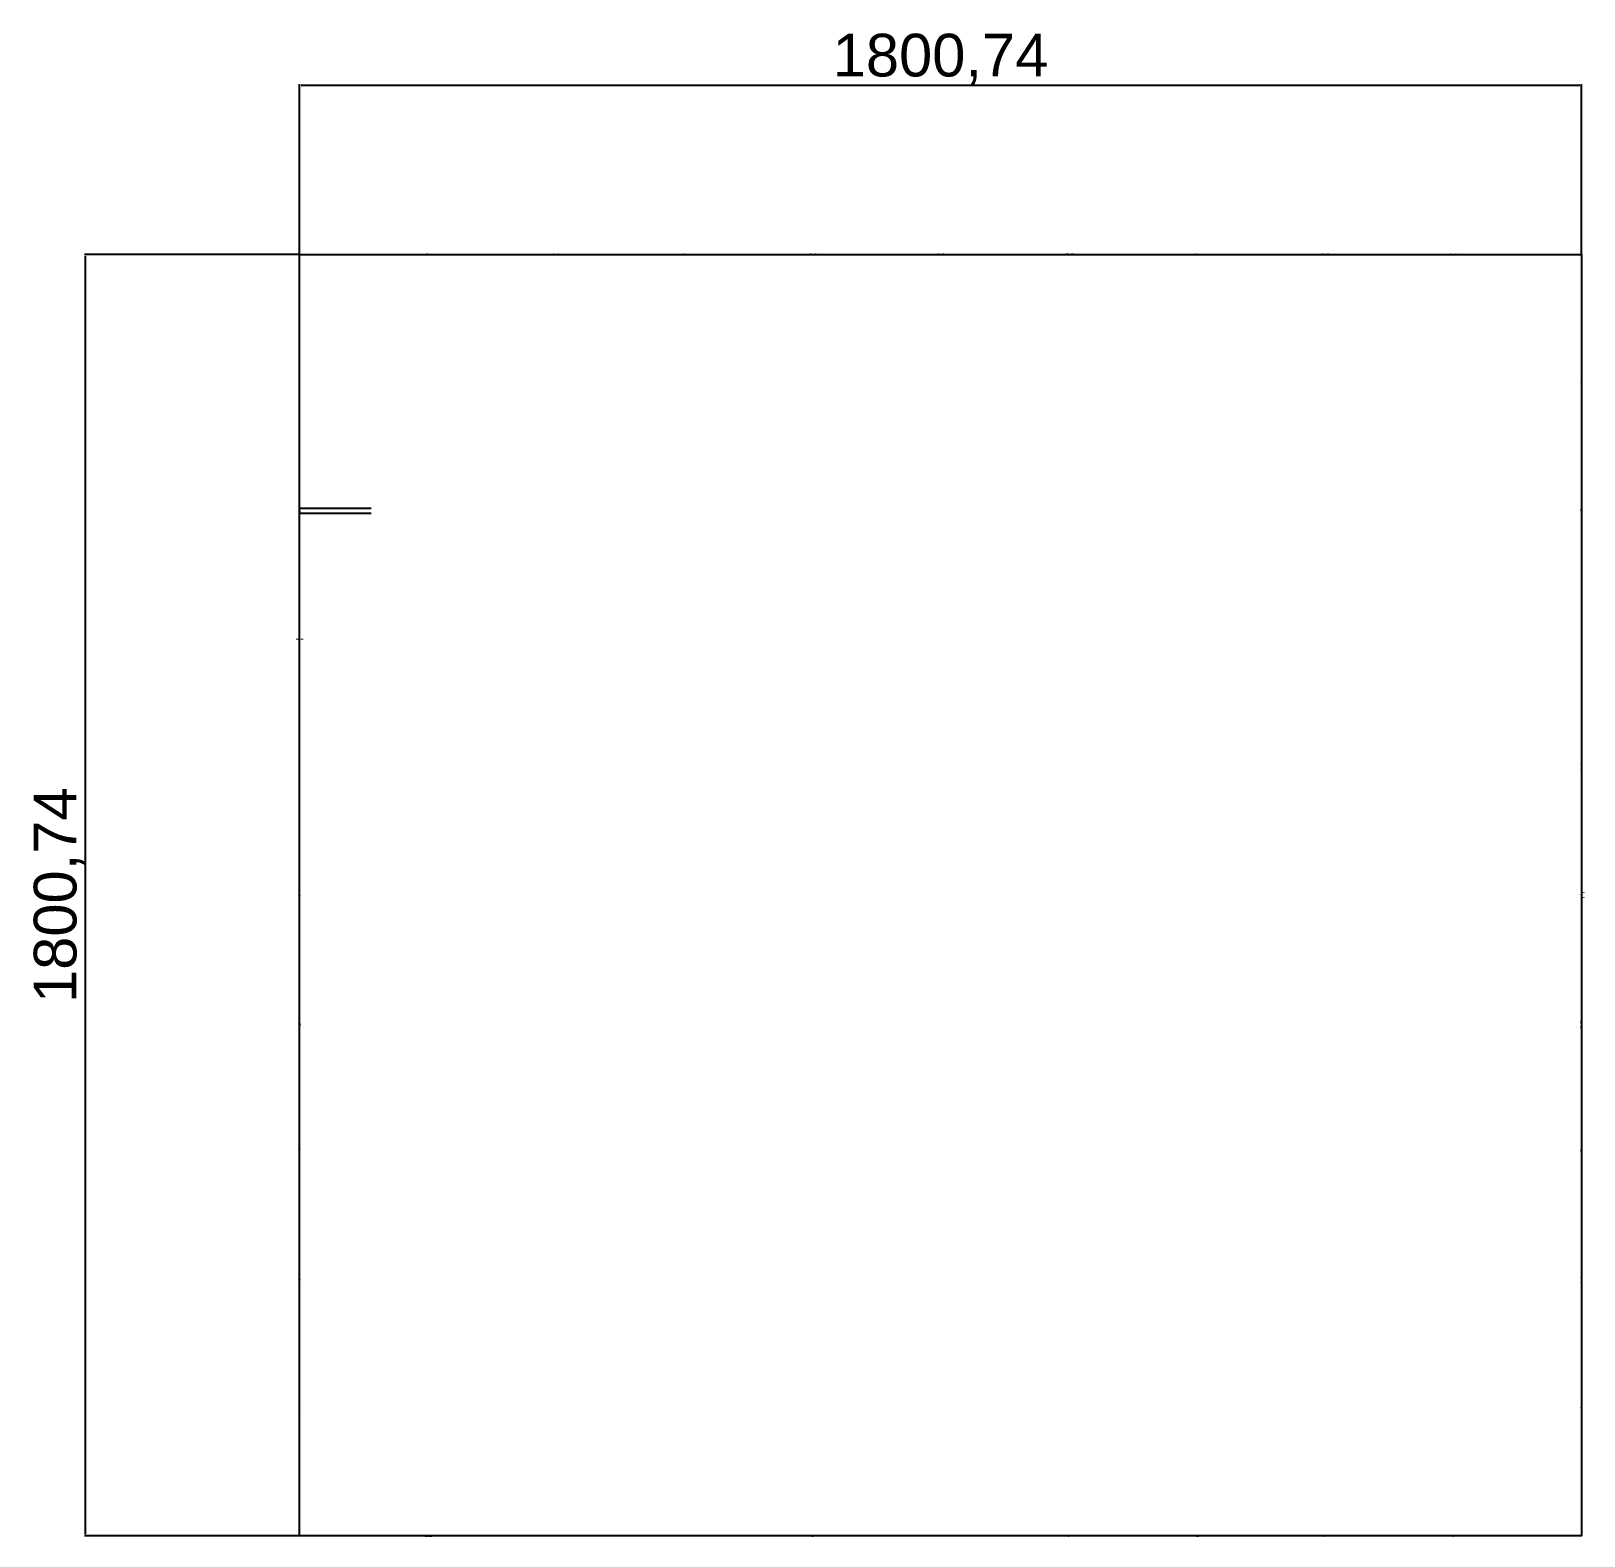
# Model space of a CAD drawing. Header units: millimetres. Extents: x 1437 to 3618, y 369 to 2484.
import ezdxf

# ---------------------------------------------------------------- set-up
doc = ezdxf.new("R2010")
doc.units = ezdxf.units.MM
doc.layers.add('Dimensiuni', color=14, linetype='Continuous')
doc.styles.get("Standard").update_dxf_attribs({"font": 'arial.ttf'})
doc.dimstyles.new('ISO-25', dxfattribs={"dimtxt": 2.5, "dimasz": 2.5, "dimexe": 1.25, "dimexo": 0.625, "dimtad": 1, "dimtxsty": 'Standard', "dimcen": 2.5, "dimadec": 0, "dimazin": 0, "dimtfac": 1, "dimtmove": 0, "dimatfit": 3, "dimfxl": 1, "dimarcsym": 0})

# ---------------------------------------------------------------- blocks, each defined once
blk = doc.blocks.new('*D1')
at = {"layer": 'Defpoints', "color": 0, "transparency": 16777216}
for p in [(3614.9, 2408.1), (1814.1, 2170.2), (3614.9, 2170.2)]:
    blk.add_point(p, dxfattribs=at)
at = {"layer": 'Dimensiuni', "color": 0, "lineweight": -2, "transparency": 16777216}
for p, q in [((1814.1, 2170.8), (1814.1, 2409.3)), ((1816.6, 2408.1), (3612.4, 2408.1)), ((3614.9, 2170.8), (3614.9, 2409.3))]:
    blk.add_line(p, q, dxfattribs=at)
at = {"layer": 'Dimensiuni', "color": 0, "transparency": 16777216}
for points in [[(1816.6, 2408.5), (1816.6, 2407.6), (1814.1, 2408.1)], [(3612.4, 2408.5), (3612.4, 2407.6), (3614.9, 2408.1)]]:
    blk.add_solid(points, dxfattribs=at)
at = {"layer": 'Dimensiuni', "color": 0, "transparency": 16777216, "insert": (2714.5, 2444.7), "char_height": 60, "attachment_point": 5}
blk.add_mtext('1800,74', dxfattribs=at)
blk = doc.blocks.new('*D2')
at = {"layer": 'Defpoints', "color": 0, "transparency": 16777216}
for p in [(1814.1, 2170.2), (1513, 369.4), (1814.1, 369.4)]:
    blk.add_point(p, dxfattribs=at)
at = {"layer": 'Dimensiuni', "color": 0, "lineweight": -2, "transparency": 16777216}
for p, q in [((1813.5, 2170.2), (1511.8, 2170.2)), ((1513, 2167.7), (1513, 371.9)), ((1813.5, 369.4), (1511.8, 369.4))]:
    blk.add_line(p, q, dxfattribs=at)
at = {"layer": 'Dimensiuni', "color": 0, "transparency": 16777216}
for points in [[(1512.6, 2167.7), (1513.4, 2167.7), (1513, 2170.2)], [(1512.6, 371.9), (1513.4, 371.9), (1513, 369.4)]]:
    blk.add_solid(points, dxfattribs=at)
at = {"layer": 'Dimensiuni', "color": 0, "transparency": 16777216, "insert": (1476.3, 1269.8), "char_height": 60, "attachment_point": 5, "rotation": 90}
blk.add_mtext('1800,74', dxfattribs=at)

msp = doc.modelspace()

# ---------------------------------------------------------------- linework, layer by layer
for p, q in [((1989.26, 2170.16, 99.95), (1990.693, 2170.16, -0.05)), ((1996.259, 2170.16, 100.05), (1997.692, 2170.16, 0.05)), ((2171.365, 2170.16, 100.021), (2170.766, 2170.16, 0.021)), ((2178.365, 2170.16, 99.979), (2177.766, 2170.16, -0.021)), ((2350.625, 2170.16, 99.992), (2350.84, 2170.16, -0.008)), ((2354.34, 2170.16), (2354.125, 2170.16, 100)), ((2357.625, 2170.16, 100.008), (2357.84, 2170.16, 0.008)), ((2532.731, 2170.16, 100.064), (2530.915, 2170.16, 0.064)), ((2534.414, 2170.16), (2536.231, 2170.16, 100)), ((2539.73, 2170.16, 99.936), (2537.914, 2170.16, -0.064)), ((2711.991, 2170.16, 100.035), (2710.989, 2170.16, 0.035)), ((2714.488, 2170.16), (2715.491, 2170.16, 100)), ((2718.991, 2170.16, 99.965), (2717.988, 2170.16, -0.035)), ((2894.098, 2170.16, 100.106), (2891.064, 2170.16, 0.106)), ((2894.562, 2170.16), (2897.596, 2170.16, 100)), ((2901.095, 2170.16, 99.894), (2898.061, 2170.16, -0.106)), ((3070.511, 2170.16, 99.978), (3071.136, 2170.16, -0.022)), ((3077.511, 2170.16, 100.022), (3078.136, 2170.16, 0.022)), ((3252.617, 2170.16, 100.049), (3251.211, 2170.16, 0.049)), ((3259.616, 2170.16, 99.951), (3258.21, 2170.16, -0.049)), ((3431.877, 2170.16, 100.021), (3431.284, 2170.16, 0.021)), ((3434.784, 2170.16), (3435.377, 2170.16, 100)), ((3438.877, 2170.16, 99.979), (3438.284, 2170.16, -0.021)), ((1814.118, 1993.583, 100), (1814.118, 1993.586, 0)), ((1814.118, 1990.086), (1814.118, 1990.083, 100)), ((1814.118, 1986.583, 100), (1814.118, 1986.586, 0)), ((3614.858, 1994.358, 100), (3614.858, 1994.358)), ((3614.858, 1987.358, 100), (3614.858, 1987.358)), ((1814.118, 1813.512), (1914.896, 1813.512)), ((1814.118, 1811.693, 100), (1814.118, 1811.693)), ((3614.858, 1816.15, 99.908), (3614.858, 1813.51, -0.092)), ((3614.858, 1810.012), (3614.858, 1812.651, 100)), ((1814.118, 1806.512), (1914.896, 1806.512)), ((1814.118, 1804.693, 100), (1814.118, 1804.693)), ((3614.858, 1809.152, 100.092), (3614.858, 1806.513, 0.092)), ((1810.618, 1629.102, 100), (1810.618, 1629.967, 100)), ((1810.618, 1629.938), (1810.618, 1629.112)), ((1814.118, 1632.602, 100), (1814.118, 1632.602)), ((1814.118, 1629.938), (1814.118, 1629.102, 100)), ((1814.118, 1625.602, 100), (1814.118, 1625.602)), ((1817.618, 1629.102, 100), (1817.618, 1629.967, 100)), ((1817.618, 1629.938), (1817.618, 1629.112)), ((3614.858, 1633.438), (3614.858, 1633.438, 100)), ((3614.858, 1626.438), (3614.858, 1626.438, 100)), ((1814.118, 1453.51, 99.941), (1814.118, 1453.51)), ((1814.118, 1446.51, 99.941), (1814.118, 1446.51)), ((3614.858, 1453.101, 100.009), (3614.858, 1453.364, 0.009)), ((3614.858, 1446.101, 99.991), (3614.858, 1446.364, -0.009)), ((1814.118, 1272.698, 99.962), (1814.118, 1273.29, 0.021)), ((1814.118, 1265.698, 99.92), (1814.118, 1266.29, -0.021)), ((3611.358, 1270.278, 100), (3611.358, 1270.278, 100)), ((3614.858, 1273.778, 100), (3614.858, 1273.778, 100)), ((3614.858, 1266.778, 100), (3614.858, 1266.778, 100)), ((3618.358, 1273.778, 100.007), (3618.358, 1273.966, 3.689)), ((3618.358, 1270.278, 100), (3618.358, 1270.278, 100)), ((3618.358, 1266.778, 99.993), (3618.358, 1266.966, 3.675)), ((3614.858, 1089.726, 100.122), (3614.858, 1093.213, 0.122)), ((1814.118, 1089.775, 99.941), (1814.118, 1089.775)), ((1814.118, 1089.716), (1814.118, 1086.275, 99.941)), ((1814.118, 1082.775, 99.941), (1814.118, 1082.775)), ((3614.858, 1089.716), (3614.858, 1086.228, 100)), ((3614.858, 1082.73, 99.878), (3614.858, 1086.218, -0.122)), ((1814.118, 913.541, 99.986), (1814.118, 913.142, -0.014)), ((1814.118, 906.541, 100.014), (1814.118, 906.142, 0.014)), ((3614.858, 915.789, 99.907), (3614.858, 913.14, -0.093)), ((3614.858, 909.642), (3614.858, 912.29, 100)), ((3614.858, 908.792, 100.093), (3614.858, 906.143, 0.093)), ((1814.118, 732.568, 100.018), (1814.118, 733.068, 0.018)), ((1814.118, 725.568, 99.982), (1814.118, 726.068, -0.018)), ((3614.858, 732.781, 100.01), (3614.858, 733.068, 0.01)), ((3614.858, 725.781, 99.99), (3614.858, 726.068, -0.01)), ((1814.118, 552.71, 100.01), (1814.118, 552.994, 0.01)), ((1814.118, 549.494), (1814.118, 549.21, 100)), ((1814.118, 545.71, 99.99), (1814.118, 545.994, -0.01)), ((3614.858, 553.871, 100), (3614.858, 553.871)), ((3614.858, 549.494), (3614.858, 550.371, 100)), ((3614.858, 546.871, 100), (3614.858, 546.871)), ((1990.693, 369.42, 99.915), (1993.135, 369.42, -0.085)), ((1994.192, 369.42, 100), (1996.634, 369.42)), ((1997.691, 369.42, 100.085), (2000.133, 369.42, 0.085)), ((2170.766, 369.42, 100.027), (2169.998, 369.42, 0.027)), ((2177.766, 369.42, 99.973), (2176.998, 369.42, -0.027)), ((2350.84, 369.42, 100), (2350.84, 369.42)), ((2357.84, 369.42, 100), (2357.84, 369.42)), ((2532.03, 369.42, 100.064), (2530.214, 369.42, 0.064)), ((2533.713, 369.42), (2535.529, 369.42, 100)), ((2539.028, 369.42, 99.936), (2537.213, 369.42, -0.064)), ((2710.421, 369.42, 100), (2710.421, 369.42)), ((2713.787, 369.42), (2713.921, 369.42, 100)), ((2717.421, 369.42, 100), (2717.421, 369.42)), ((2891.472, 369.42, 100.039), (2890.361, 369.42, 0.039)), ((2893.861, 369.42), (2894.971, 369.42, 100)), ((2898.471, 369.42, 99.961), (2897.361, 369.42, -0.039)), ((3073.251, 369.42, 100.098), (3070.436, 369.42, 0.098)), ((3073.935, 369.42), (3076.749, 369.42, 100)), ((3080.248, 369.42, 99.902), (3077.434, 369.42, -0.098)), ((3250.984, 369.42, 100.017), (3250.509, 369.42, 0.017)), ((3257.984, 369.42, 99.983), (3257.509, 369.42, -0.017)), ((3431.584, 369.42, 100.035), (3430.583, 369.42, 0.035)), ((3434.083, 369.42), (3435.084, 369.42, 100)), ((3438.584, 369.42, 99.965), (3437.583, 369.42, -0.035))]:
    msp.add_line(p, q)
at = {"extrusion": (0, 1, 0)}
for p, q in [((1994.192, 2170.16), (1992.76, 2170.16, 100)), ((2174.266, 2170.16), (2174.865, 2170.16, 100)), ((3074.636, 2170.16), (3074.011, 2170.16, 100)), ((3254.71, 2170.16), (3256.117, 2170.16, 100))]:
    msp.add_line(p, q, dxfattribs=at)
at = {"extrusion": (1, 2.52534e-16, 0)}
for p, q in [((3614.858, 1990.086), (3614.858, 1990.858, 100)), ((3614.858, 1629.938), (3614.858, 1629.614, 100)), ((3614.858, 1449.864), (3614.858, 1449.601, 100)), ((3614.858, 1269.79), (3614.858, 1270.278, 100)), ((3614.858, 912.29, 100), (3614.858, 909.642)), ((3614.858, 729.568), (3614.858, 729.281, 100))]:
    msp.add_line(p, q, dxfattribs=at)
at = {"extrusion": (-1, 0, 0)}
for p, q in [((1814.118, 1810.012), (1814.118, 1808.193, 100)), ((1814.118, 1449.864), (1814.118, 1450.01, 99.941)), ((1814.118, 1269.79), (1814.118, 1269.198, 99.941)), ((1814.118, 909.642), (1814.118, 910.041, 100)), ((1814.118, 729.568), (1814.118, 729.068, 100))]:
    msp.add_line(p, q, dxfattribs=at)
at = {"extrusion": (0, -1, 0)}
for p, q in [((2174.266, 369.42, 100), (2173.498, 369.42)), ((2354.34, 369.42, 100), (2353.639, 369.42)), ((3254.009, 369.42), (3254.484, 369.42, 100))]:
    msp.add_line(p, q, dxfattribs=at)
msp.add_lwpolyline([(1814.118, 2170.16), (3614.858, 2170.16), (3614.858, 369.42), (1814.118, 369.42)], close=True)

# ---------------------------------------------------------------- dimensions: what is measured, and where the dimension line sits
at = {"layer": 'Dimensiuni'}
dim = msp.add_linear_dim(base=(3614.858, 2408.066), p1=(1814.118, 2170.16), p2=(3614.858, 2170.16), dimstyle='ISO-25', override={"dimtxt": 60}, dxfattribs=at)
dim.commit()
dim.dimension.update_dxf_attribs({"geometry": '*D1', "text_midpoint": (2714.488, 2444.748)})
dim = msp.add_linear_dim(base=(1513.002, 369.42), p1=(1814.118, 2170.16), p2=(1814.118, 369.42), angle=90, dimstyle='ISO-25', override={"dimtxt": 60}, dxfattribs=at)
dim.commit()
dim.dimension.update_dxf_attribs({"geometry": '*D2', "text_midpoint": (1476.319, 1269.79)})

doc.saveas('drawing.dxf')
